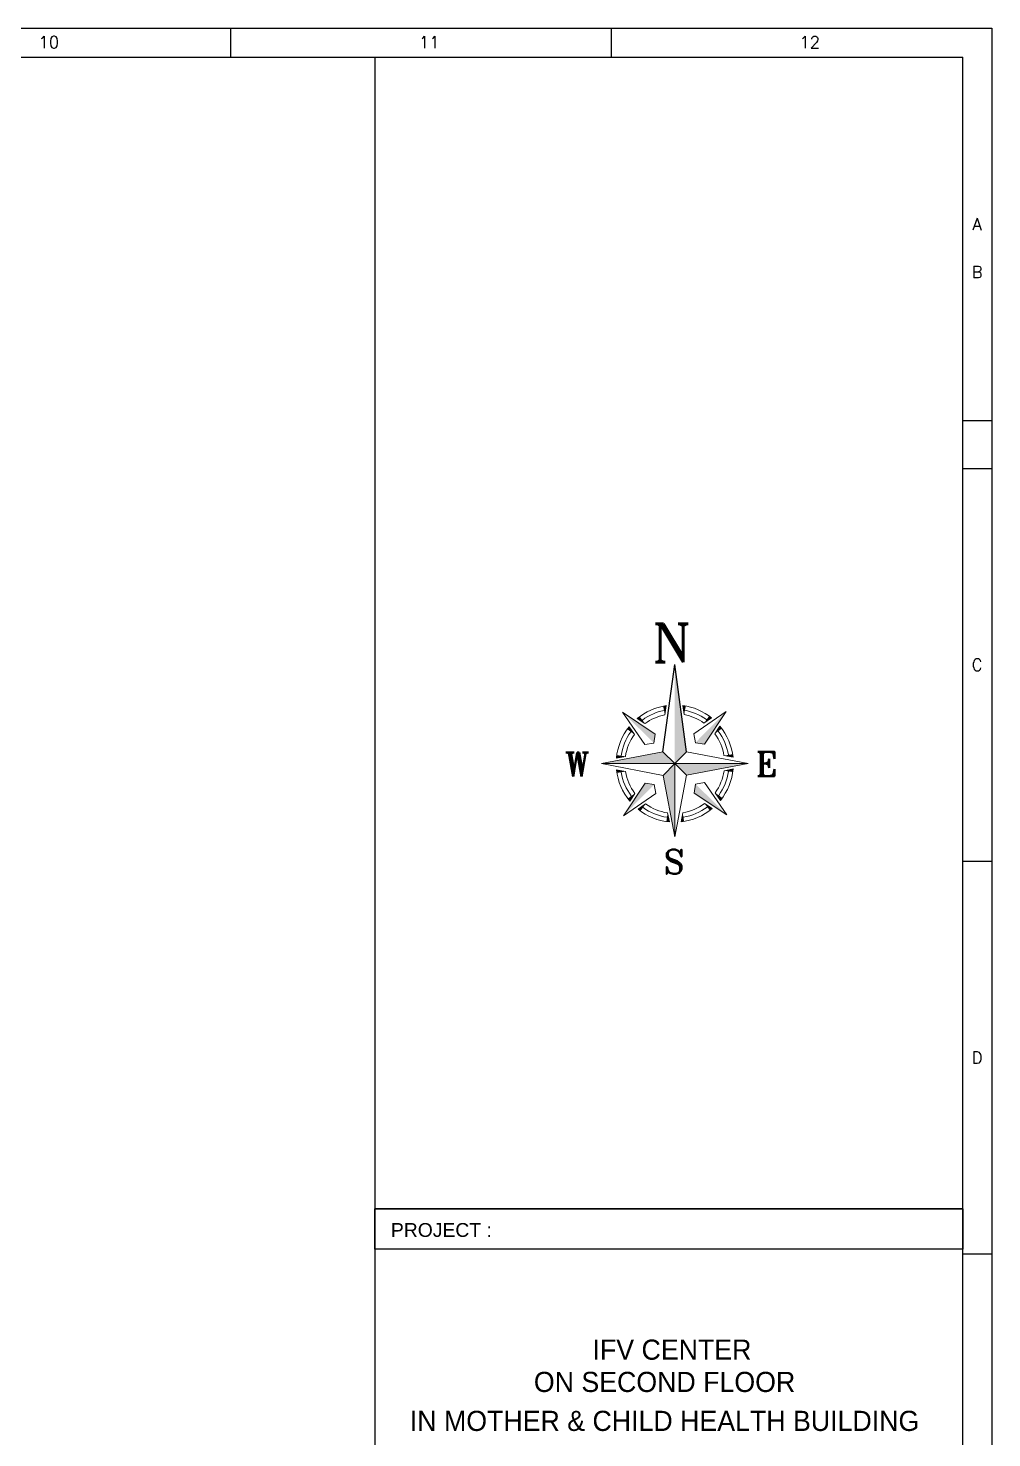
# Model space of a CAD drawing. Extents: x 2982526 to 3410143, y -1442121 to -1332990.
# Drawn here: x 3232956 to 3246031, y -1423292 to -1404164 of the extents above; entities that cross this region are included whole.
import ezdxf
from ezdxf.enums import TextEntityAlignment as Align

# ---------------------------------------------------------------- set-up
doc = ezdxf.new("R2010")
doc.units = 0
doc.header["$MEASUREMENT"] = 0
doc.linetypes.add('1', pattern=[0, 0, 0])
doc.layers.add('ELE-LIGHTING WIRING', color=7, linetype='Continuous', true_color=0x63d7b6)
for name, color, linetype in [('TEXT', 5, '1'), ('TITLE', 7, 'Continuous'), ('walls', 1, 'Continuous')]:
    doc.layers.add(name, color=color, linetype=linetype)
doc.styles.add('ARIAL', font='arial.ttf')
doc.styles.add('ROMANS', font='romans.shx')
doc.styles.add('RT', font='romant.shx')

# ---------------------------------------------------------------- blocks, each defined once
blk = doc.blocks.new('A$C772B36EA')
at = {"layer": 'TITLE', "color": 5}
for p in [(-343, 338), (338, 343)]:
    blk.add_line(p, (0, 2877), dxfattribs=at)
at = {"layer": 'TITLE', "color": 8, "lineweight": 5}
for p, q in [((-287, 1418), (-252, 1683)), ((-287, 1418), (-252, 1683)), ((270, 1421), (233, 1686)), ((270, 1421), (233, 1686)), ((270, 1421), (233, 1686)), ((-566, 858), (-1516, 1493)), ((-866, 553), (-1516, 1493)), ((-865, 1160), (-1088, 1309)), ((553, 866), (1493, 1516)), ((847, 1173), (1068, 1326)), ((858, 566), (1493, 1516)), ((-1173, 847), (-1326, 1068)), ((-606, 597), (-566, 858)), ((597, 606), (553, 866)), ((1160, 865), (1309, 1088)), ((-606, 597), (-866, 553)), ((597, 606), (858, 566)), ((-343, 338), (-2128, 0)), ((-2128, 0), (0, 0)), ((0, 0), (-2128, 0)), ((-338, -343), (-2128, 0)), ((-1432, 209), (-1695, 156)), ((0, 0), (-343, 338)), ((-343, 338), (0, 0)), ((-338, -343), (0, 0)), ((0, 0), (-338, -343)), ((0, 0), (338, 343)), ((338, 343), (0, 0)), ((0, 0), (343, -338)), ((343, -338), (0, 0)), ((0, 0), (0, -2128)), ((0, -2128), (0, 0)), ((0, 0), (2128, 0)), ((2128, 0), (0, 0)), ((338, 343), (2128, 0)), ((343, -338), (2128, 0)), ((1428, 230), (1692, 182)), ((-1428, -230), (-1692, -182)), ((-338, -343), (0, -2128)), ((343, -338), (0, -2128)), ((1432, -209), (1695, -156)), ((-858, -566), (-1493, -1516)), ((-597, -606), (-858, -566)), ((-597, -606), (-553, -866)), ((606, -597), (566, -858)), ((606, -597), (866, -553)), ((866, -553), (1516, -1493)), ((-553, -866), (-1493, -1516)), ((-1160, -865), (-1309, -1088)), ((-847, -1173), (-1068, -1326)), ((566, -858), (1516, -1493)), ((865, -1160), (1088, -1309)), ((1173, -847), (1326, -1068)), ((-209, -1432), (-156, -1695)), ((230, -1428), (182, -1692))]:
    blk.add_line(p, q, dxfattribs=at)
for radius, start, end in [(1702, 98.5269, 129.7262), (1702, 51.1427, 82.1348), (1575, 99.8514, 126.7077), (1447, 101.4218, 126.7077), (1575, 54.1612, 80.8143), (1447, 54.1612, 79.2487), (1702, 141.1427, 174.7262), (1575, 144.1612, 171.7077), (1447, 144.1612, 171.7077), (1447, 9.1612, 36.7077), (1575, 9.1612, 36.7077), (1702, 6.1427, 39.7262), (1702, 186.1427, 219.7262), (1575, 189.1612, 216.7077), (1447, 189.1612, 216.7077), (1447, 324.1612, 351.7077), (1575, 324.1612, 351.7077), (1702, 321.1427, 354.7262), (1447, 234.1612, 261.7077), (1447, 279.1612, 306.7077), (1702, 231.1427, 264.7262), (1575, 234.1612, 261.7077), (1702, 276.1427, 309.7262), (1575, 279.1612, 306.7077)]:
    blk.add_arc((0, 0), radius, start, end, dxfattribs=at)
at = {"layer": 'TITLE', "color": 5}
blk.add_solid([(0, 2877), (338, 343), (0, 0)], dxfattribs=at)
at = {"layer": 'TITLE', "color": 8, "lineweight": 5}
for points in [[(-252, 1683), (-340, 1668), (-287, 1418)], [(233, 1686), (320, 1672), (270, 1421)], [(-1516, 1493), (-566, 858), (-606, 597)], [(-1088, 1309), (-1017, 1365), (-865, 1160)], [(1493, 1516), (858, 566), (597, 606)], [(1068, 1326), (997, 1380), (847, 1173)], [(-1326, 1068), (-1380, 997), (-1173, 847)], [(1309, 1088), (1365, 1017), (1160, 865)], [(-2128, 0), (-343, 338), (0, 0)], [(-1684, 245), (-1695, 156), (-1432, 209)], [(0, -2128), (-338, -343), (0, 0)], [(2128, 0), (343, -338), (0, 0)], [(1680, 271), (1692, 182), (1428, 230)], [(-1680, -271), (-1692, -182), (-1428, -230)], [(1684, -245), (1695, -156), (1432, -209)], [(-1493, -1516), (-858, -566), (-597, -606)], [(1516, -1493), (566, -858), (606, -597)], [(-1309, -1088), (-1365, -1017), (-1160, -865)], [(-1068, -1326), (-997, -1380), (-847, -1173)], [(1088, -1309), (1017, -1365), (865, -1160)], [(1326, -1068), (1380, -997), (1173, -847)], [(-245, -1684), (-156, -1695), (-209, -1432)], [(271, -1680), (182, -1692), (230, -1428)]]:
    blk.add_solid(points, dxfattribs=at)
blk = doc.blocks.new('ASDDD')
at = {"layer": 'TITLE', "color": 7}
for p, q in [((3233596, -1404164), (3270971, -1404164)), ((3260647, -1404556), (3260647, -1404164)), ((3265809, -1404556), (3265809, -1404164)), ((3270971, -1404164), (3270971, -1442121)), ((3270971, -1409494), (3270580, -1409494)), ((3270971, -1410142), (3270580, -1410142)), ((3270971, -1415472), (3270580, -1415472)), ((3270971, -1420802), (3270580, -1420802))]:
    blk.add_line(p, q, dxfattribs=at)
at = {"layer": 'TITLE'}
for p in [(3233962, -1404556), (3270580, -1441730)]:
    blk.add_line(p, (3270580, -1404556), dxfattribs=at)
at = {"layer": 'TITLE', "color": 7, "style": 'ROMANS', "width": 1}
for s, height, p in [('10', 162.3, (3258176, -1404354)), ('11', 162.3, (3263338, -1404354)), ('12', 162.3, (3268500, -1404354)), ('A', 162, (3270771, -1406825)), ('B', 162, (3270771, -1407473)), ('C', 162, (3270771, -1412803)), ('D', 162, (3270771, -1418133))]:
    blk.add_text(s, height=height, dxfattribs=at).set_placement(p, align=Align.MIDDLE)

msp = doc.modelspace()

# ---------------------------------------------------------------- linework, layer by layer
at = {"layer": 'TITLE', "color": 18, "true_color": 0x000000}
for p, q in [((3237657.9, -1404555.8), (3237657.9, -1441729.6)), ((3245639, -1420184.1), (3237657.9, -1420184.1))]:
    msp.add_line(p, q, dxfattribs=at)
msp.add_lwpolyline([(3237657.9, -1420184.1), (3245636.2, -1420184.1), (3245636.2, -1420731.6), (3237657.9, -1420731.6)], close=True, dxfattribs=at)

# ---------------------------------------------------------------- block references
at = {"layer": 'ELE-LIGHTING WIRING', "color": 7}
msp.add_blockref('ASDDD', (-24940.5, 0), dxfattribs=at)
at = {"layer": 'walls', "xscale": 0.4672758229201079, "yscale": 0.4672759995928573, "zscale": 0.4672758834301755}
msp.add_blockref('A$C772B36EA', (3241729, -1414143.1), dxfattribs=at)

# ---------------------------------------------------------------- texts
at = {"layer": 'TEXT', "color": 8, "style": 'RT'}
for s, p in [('W', (3240235.7, -1414320.2)), ('E', (3242826.2, -1414312.3)), ('S', (3241578.3, -1415640))]:
    msp.add_text(s, height=329.3, dxfattribs=at).set_placement(p)
at = {"layer": 'TITLE', "color": 18, "true_color": 0x000000}
for s, height, style, p in [('N', 519.3, 'RT', (3241421, -1412764.8)), ('PROJECT :', 187.72, 'ARIAL', (3237877.2, -1420566))]:
    msp.add_text(s, height=height, dxfattribs=dict(at, style=style)).set_placement(p)
at = {"layer": 'TITLE', "color": 18, "true_color": 0x000000, "style": 'ARIAL', "width": 0.95}
for s, p in [(' IFV CENTER', (3241640.6, -1422232.5, 36.7)), ('ON SECOND FLOOR ', (3241640.6, -1422670.4, 36.7)), ('IN MOTHER & CHILD HEALTH BUILDING ', (3241640.6, -1423198.9, 36.7))]:
    msp.add_text(s, height=273.316, rotation=0.00005, dxfattribs=at).set_placement(p, align=Align.CENTER)

doc.saveas('drawing.dxf')
